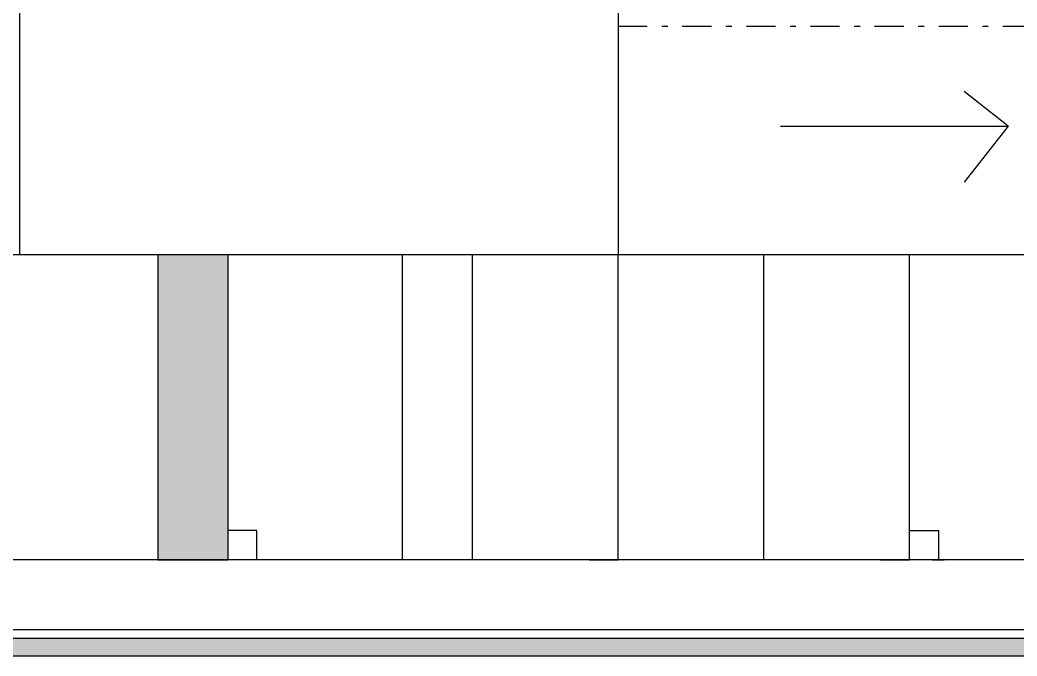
# Model space of a CAD drawing. Header units: inches. Extents: x -55 to 600, y -103 to 167.
# Drawn here: x 308.7 to 325.81, y 43.19 to 54.09 of the extents above; entities that cross this region are included whole.
import ezdxf

# ---------------------------------------------------------------- set-up
doc = ezdxf.new("R2010")
doc.units = ezdxf.units.IN
doc.header["$MEASUREMENT"] = 0
doc.linetypes.add('DASHDOT', pattern=[1, 0.5, -0.25, 0, -0.25])

msp = doc.modelspace()

# ---------------------------------------------------------------- hatches: boundary and pattern name
h = msp.add_hatch(color=253)
h.dxf.hatch_style = 1
h.paths.add_polyline_path([(312.267, 50.065), (311.067, 50.065), (311.067, 44.835), (312.267, 44.835)])
h = msp.add_hatch()
h.set_pattern_fill('AR-SAND', scale=0.05)
h.set_pattern_definition([(37.5, (107.191186, 48.17949), (-0.003149668, 0.096341188), [0, -0.076, 0, -0.085, 0, -0.08125]), (7.5, (107.19119, 48.17949), (0.088488835, 0.1411073), [0, -0.041, 0, -0.0685, 0, -0.02625]), (327.5, (107.12969, 48.17949), (0.155707093, 0.000282953), [0, -0.025, 0, -0.09, 0, -0.1175]), (317.5, (107.12969, 48.17949), (0.15030633, 0.04388378), [0, -0.0125, 0, -0.059, 0, -0.0675])])
h.paths.add_polyline_path([(272.528, 43.185), (272.528, 43.485), (272.078, 43.485), (272.078, 43.185)])
h.paths.add_polyline_path([(272.528, 43.485), (272.528, 43.185), (336.818, 43.185), (336.818, 43.485)])

# ---------------------------------------------------------------- linework, layer by layer
at = {"linetype": 'DASHDOT'}
msp.add_line((318.967, 53.982), (334.549, 53.982), dxfattribs=at)
for p, q in [((325.66, 52.271), (324.902, 52.865)), ((321.754, 52.271), (325.66, 52.271)), ((325.66, 52.271), (324.904, 51.307)), ((311.067, 50.065), (311.067, 44.835)), ((312.267, 50.065), (312.267, 44.835)), ((315.267, 44.835), (315.267, 50.065)), ((316.467, 44.835), (316.467, 50.065)), ((318.967, 44.835), (318.967, 50.065)), ((321.467, 44.835), (321.467, 50.065)), ((323.967, 44.835), (323.967, 50.065)), ((312.767, 45.335), (312.267, 45.335)), ((312.767, 44.835), (312.767, 45.335)), ((323.967, 44.835), (323.967, 45.335)), ((323.967, 45.335), (324.467, 45.335)), ((324.467, 44.835), (324.467, 45.335)), ((323.967, 44.835), (323.967, 45.135)), ((334.549, 44.835), (273.728, 44.835)), ((311.067, 44.835), (312.267, 44.835)), ((318.467, 44.835), (318.967, 44.835)), ((323.467, 44.835), (323.967, 44.835)), ((324.621, 44.835), (323.967, 44.835)), ((324.363, 44.835), (324.563, 44.835)), ((336.978, 43.635), (272.528, 43.635)), ((308.999, 43.635), (308.999, 43.635)), ((336.978, 43.485), (272.378, 43.485)), ((336.978, 43.185), (272.078, 43.185))]:
    msp.add_line(p, q)
for points in [[(335.328, 64.251), (335.328, 44.835), (273.728, 44.835), (273.728, 63.051), (335.328, 63.051)], [(335.328, 57.099), (335.328, 50.065), (273.728, 50.065), (273.728, 57.099)], [(336.528, 52.734), (336.528, 43.635), (272.528, 43.635), (272.528, 52.734)], [(336.978, 52.584), (336.978, 43.185), (272.078, 43.185), (272.078, 52.584)], [(336.678, 52.584), (336.678, 43.485), (272.378, 43.485), (272.378, 52.584)]]:
    msp.add_lwpolyline(points)
msp.add_lwpolyline([(308.698, 57.099), (318.967, 57.099), (318.967, 50.065), (308.698, 50.065)], close=True)

doc.saveas('drawing.dxf')
